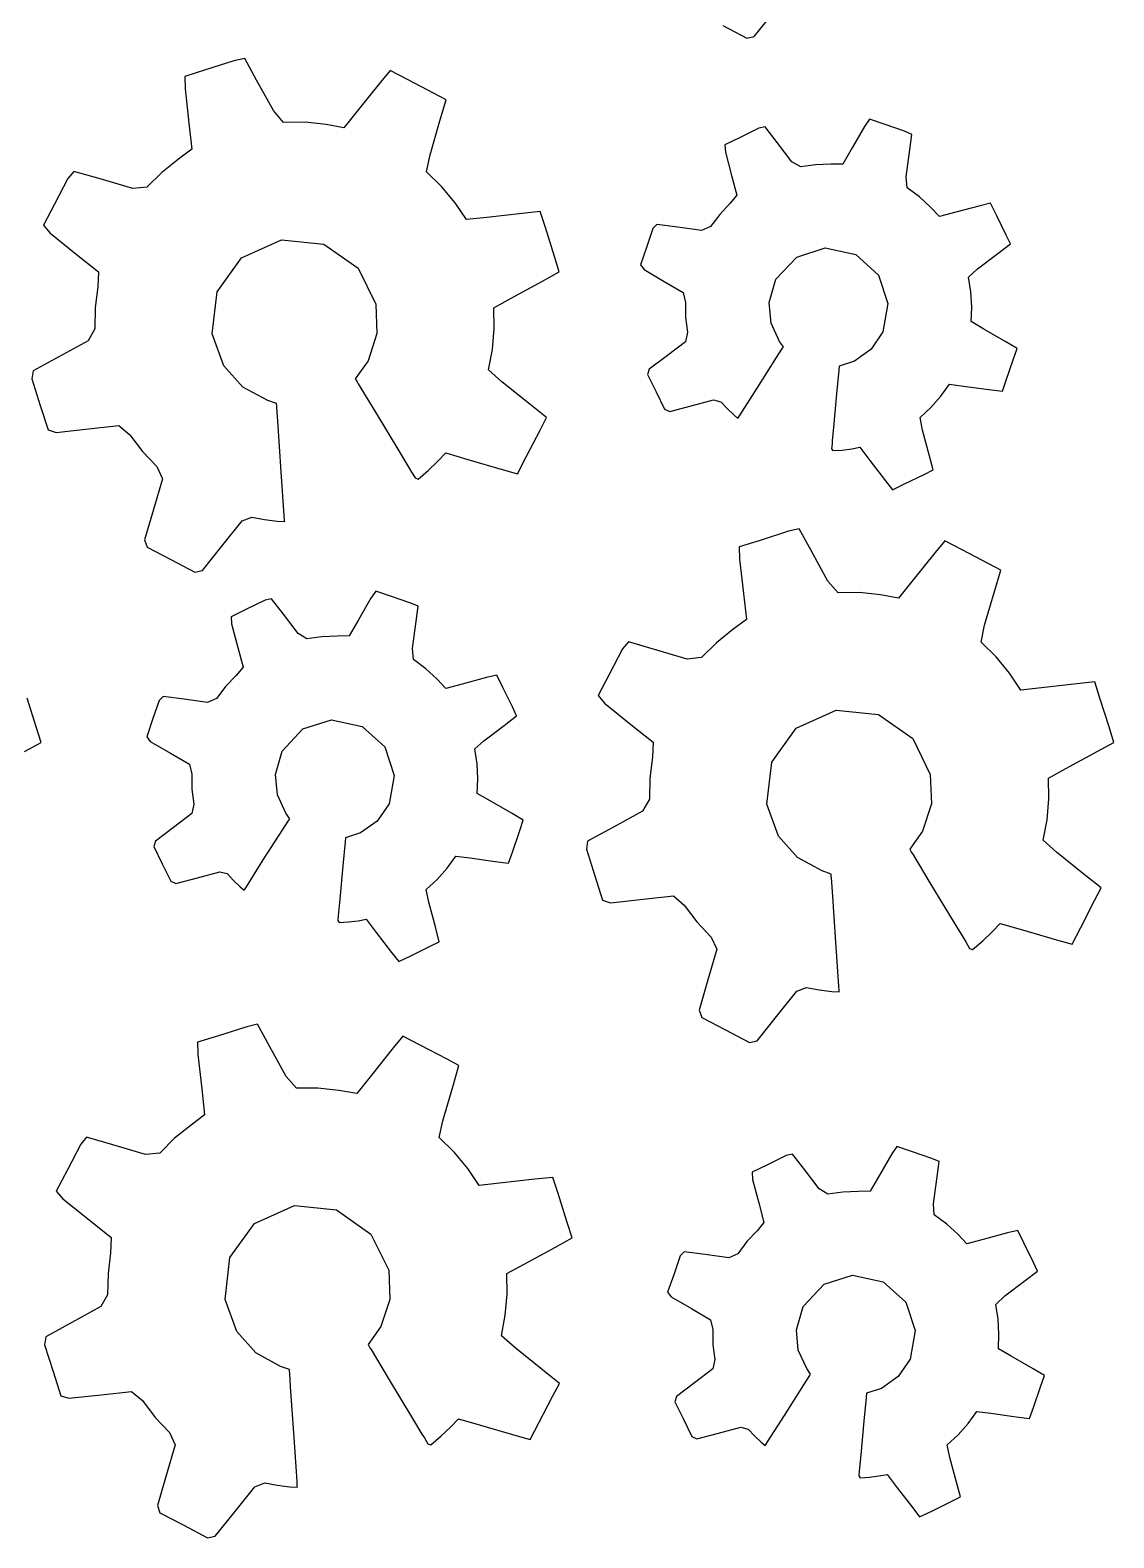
# Model space of a CAD drawing. Header units: metres. Extents: x 1466 to 1806, y 1326 to 1675.
# Drawn here: x 1553.9 to 1638, y 1326.5 to 1443.5 of the extents above; entities that cross this region are included whole.
import ezdxf

# ---------------------------------------------------------------- set-up
doc = ezdxf.new("R2010")
doc.units = ezdxf.units.M

msp = doc.modelspace()

# ---------------------------------------------------------------- linework, layer by layer
at = {"layer": 'COMPONENT0'}
for p, q in [((1610.11, 1443), (1611.63, 1444.89)), ((1607.66, 1443.85), (1609.52, 1442.88)), ((1609.52, 1442.88), (1610.11, 1443)), ((1569.71, 1441.11), (1567.52, 1440.41)), ((1570.56, 1441.3), (1569.71, 1441.11)), ((1571.48, 1439.61), (1570.56, 1441.3)), ((1567.52, 1440.41), (1565.9, 1439.91)), ((1565.9, 1439.91), (1565.93, 1438.95)), ((1572.78, 1437.25), (1571.48, 1439.61)), ((1581.1, 1439.47), (1579.39, 1437.35)), ((1581.85, 1440.37), (1581.1, 1439.47)), ((1583.19, 1439.67), (1581.85, 1440.37)), ((1585.27, 1438.59), (1583.19, 1439.67)), ((1565.93, 1438.95), (1566.22, 1436.29)), ((1586.19, 1438.09), (1585.27, 1438.59)), ((1573.58, 1436.34), (1572.78, 1437.25)), ((1579.39, 1437.35), (1578.25, 1435.93)), ((1585.71, 1436.45), (1586.19, 1438.09)), ((1566.22, 1436.29), (1566.45, 1434.27)), ((1575.24, 1436.35), (1573.58, 1436.34)), ((1576.87, 1436.17), (1575.24, 1436.35)), ((1578.25, 1435.93), (1576.87, 1436.17)), ((1584.94, 1433.82), (1585.71, 1436.45)), ((1610.46, 1435.88), (1609.02, 1435.17)), ((1610.96, 1436), (1610.46, 1435.88)), ((1611.88, 1434.79), (1610.96, 1436)), ((1618.67, 1436.02), (1617.7, 1434.36)), ((1619.06, 1436.58), (1618.67, 1436.02)), ((1620.2, 1436.19), (1619.06, 1436.58)), ((1621.77, 1435.66), (1620.2, 1436.19)), ((1609.02, 1435.17), (1607.83, 1434.59)), ((1613.03, 1433.28), (1611.88, 1434.79)), ((1622.34, 1435.41), (1621.77, 1435.66)), ((1622.15, 1434.04), (1622.34, 1435.41)), ((1566.45, 1434.27), (1565.41, 1433.48)), ((1584.67, 1432.5), (1584.94, 1433.82)), ((1607.83, 1434.59), (1607.86, 1434.03)), ((1607.86, 1434.03), (1608.34, 1432.22)), ((1617.7, 1434.36), (1616.98, 1433.11)), ((1621.89, 1432.12), (1622.15, 1434.04)), ((1557.3, 1432.54), (1556.83, 1431.99)), ((1559.33, 1431.95), (1557.3, 1432.54)), ((1564.13, 1432.45), (1562.96, 1431.31)), ((1565.41, 1433.48), (1564.13, 1432.45)), ((1585.84, 1431.37), (1584.67, 1432.5)), ((1613.71, 1432.88), (1613.03, 1433.28)), ((1614.86, 1433.04), (1613.71, 1432.88)), ((1616.04, 1433.09), (1614.86, 1433.04)), ((1616.98, 1433.11), (1616.04, 1433.09)), ((1556.83, 1431.99), (1555.8, 1430)), ((1561.87, 1431.2), (1559.33, 1431.95)), ((1562.96, 1431.31), (1561.87, 1431.2)), ((1586.88, 1430.1), (1585.84, 1431.37)), ((1608.34, 1432.22), (1608.75, 1430.69)), ((1621.97, 1431.27), (1621.89, 1432.12)), ((1622.93, 1430.56), (1621.97, 1431.27)), ((1555.8, 1430), (1554.94, 1428.36)), ((1587.76, 1428.79), (1586.88, 1430.1)), ((1608.22, 1430.04), (1607.42, 1429.19)), ((1608.75, 1430.69), (1608.22, 1430.04)), ((1623.79, 1429.77), (1622.93, 1430.56)), ((1628.45, 1430.07), (1627.63, 1429.87)), ((1628.93, 1429.1), (1628.45, 1430.07)), ((1589.35, 1428.97), (1587.76, 1428.79)), ((1592.09, 1429.27), (1589.35, 1428.97)), ((1593.49, 1429.42), (1592.09, 1429.27)), ((1593.89, 1428.17), (1593.49, 1429.42)), ((1607.42, 1429.19), (1606.7, 1428.26)), ((1624.49, 1429.03), (1623.79, 1429.77)), ((1625.75, 1429.37), (1624.49, 1429.03)), ((1627.63, 1429.87), (1625.75, 1429.37)), ((1629.66, 1427.59), (1628.93, 1429.1)), ((1554.94, 1428.36), (1555.44, 1427.76)), ((1555.44, 1427.76), (1557.48, 1426.12)), ((1594.59, 1425.93), (1593.89, 1428.17)), ((1602.23, 1428.1), (1601.73, 1426.63)), ((1602.55, 1428.42), (1602.23, 1428.1)), ((1604.18, 1428.2), (1602.55, 1428.42)), ((1606, 1427.95), (1604.18, 1428.2)), ((1606.7, 1428.26), (1606, 1427.95)), ((1570.32, 1425.84), (1573.42, 1427.23)), ((1573.42, 1427.23), (1576.7, 1426.9)), ((1576.7, 1426.9), (1579.36, 1425.03)), ((1601.73, 1426.63), (1601.27, 1425.28)), ((1613.4, 1425.89), (1615.62, 1426.6)), ((1615.62, 1426.6), (1618, 1426.08)), ((1629.01, 1426.16), (1629.98, 1426.91)), ((1629.98, 1426.91), (1629.66, 1427.59)), ((1557.48, 1426.12), (1559.21, 1424.74)), ((1568.41, 1423.2), (1570.32, 1425.84)), ((1594.97, 1424.73), (1594.59, 1425.93)), ((1611.79, 1424.16), (1613.4, 1425.89)), ((1618, 1426.08), (1619.75, 1424.49)), ((1627.44, 1424.97), (1629.01, 1426.16)), ((1559.21, 1424.74), (1559.15, 1423.58)), ((1579.36, 1425.03), (1580.73, 1422.23)), ((1593.68, 1424.02), (1594.97, 1424.73)), ((1601.27, 1425.28), (1601.55, 1424.91)), ((1601.55, 1424.91), (1603.12, 1424)), ((1611.26, 1422.35), (1611.79, 1424.16)), ((1619.75, 1424.49), (1620.48, 1422.28)), ((1626.73, 1424.33), (1627.44, 1424.97)), ((1626.92, 1423.18), (1626.73, 1424.33)), ((1559.15, 1423.58), (1558.95, 1421.96)), ((1568.04, 1419.93), (1568.41, 1423.2)), ((1591.25, 1422.69), (1593.68, 1424.02)), ((1603.12, 1424), (1604.59, 1423.14)), ((1604.59, 1423.14), (1604.76, 1422.37)), ((1626.98, 1422.01), (1626.92, 1423.18)), ((1558.95, 1421.96), (1558.93, 1420.32)), ((1580.73, 1422.23), (1580.82, 1419.95)), ((1589.9, 1421.95), (1591.25, 1422.69)), ((1589.93, 1420.34), (1589.9, 1421.95)), ((1604.76, 1422.37), (1604.78, 1421.2)), ((1611.41, 1420.76), (1611.26, 1422.35)), ((1620.48, 1422.28), (1620.09, 1420.08)), ((1626.93, 1420.88), (1626.98, 1422.01)), ((1604.78, 1421.2), (1604.92, 1420.05)), ((1612.07, 1419.34), (1611.41, 1420.76)), ((1627.92, 1420.3), (1626.93, 1420.88)), ((1558.93, 1420.32), (1558.4, 1419.39)), ((1568.94, 1417.45), (1568.04, 1419.93)), ((1580.82, 1419.95), (1580.13, 1417.84)), ((1589.79, 1418.72), (1589.93, 1420.34)), ((1604.92, 1420.05), (1604.77, 1419.31)), ((1620.09, 1420.08), (1619.17, 1418.74)), ((1629.63, 1419.31), (1627.92, 1420.3)), ((1558.4, 1419.39), (1556.14, 1418.15)), ((1589.48, 1417.14), (1589.79, 1418.72)), ((1604.77, 1419.31), (1603.36, 1418.24)), ((1611.84, 1418.09), (1612.25, 1418.73)), ((1612.37, 1418.91), (1612.07, 1419.34)), ((1612.25, 1418.73), (1612.3, 1418.81)), ((1612.3, 1418.81), (1612.37, 1418.91)), ((1619.17, 1418.74), (1617.88, 1417.81)), ((1630.5, 1418.8), (1629.63, 1419.31)), ((1630.2, 1417.91), (1630.5, 1418.8)), ((1556.14, 1418.15), (1554.13, 1417.05)), ((1570.42, 1415.8), (1568.94, 1417.45)), ((1580.13, 1417.84), (1579.14, 1416.44)), ((1590.52, 1416.21), (1589.48, 1417.14)), ((1601.96, 1417.18), (1601.83, 1416.76)), ((1603.36, 1418.24), (1601.96, 1417.18)), ((1610.32, 1415.71), (1611.84, 1418.09)), ((1616.68, 1417.22), (1616.67, 1417.11)), ((1616.7, 1417.34), (1616.68, 1417.22)), ((1617.88, 1417.81), (1616.7, 1417.43)), ((1616.7, 1417.43), (1616.7, 1417.34)), ((1629.65, 1416.32), (1630.2, 1417.91)), ((1554.13, 1417.05), (1554.04, 1416.44)), ((1554.04, 1416.44), (1554.69, 1414.36)), ((1579.14, 1416.44), (1579.2, 1416.34)), ((1579.2, 1416.34), (1579.28, 1416.2)), ((1579.28, 1416.2), (1579.36, 1416.06)), ((1579.36, 1416.06), (1580.7, 1413.84)), ((1592.68, 1414.48), (1590.52, 1416.21)), ((1601.83, 1416.76), (1602.49, 1415.43)), ((1616.67, 1417.11), (1616.5, 1415.26)), ((1624.59, 1415.08), (1625.25, 1416.02)), ((1625.25, 1416.02), (1626.35, 1415.87)), ((1629.36, 1415.47), (1629.65, 1416.32)), ((1572.34, 1414.75), (1570.42, 1415.8)), ((1602.49, 1415.43), (1603.15, 1414.08)), ((1605.21, 1414.34), (1606.95, 1414.8)), ((1606.95, 1414.8), (1607.51, 1414.65)), ((1609.01, 1413.65), (1610.32, 1415.71)), ((1616.5, 1415.26), (1616.26, 1412.66)), ((1623.82, 1414.21), (1624.59, 1415.08)), ((1626.35, 1415.87), (1628.31, 1415.61)), ((1628.31, 1415.61), (1629.36, 1415.47)), ((1554.69, 1414.36), (1555.29, 1412.47)), ((1573.03, 1414.51), (1572.34, 1414.75)), ((1573.04, 1414.35), (1573.03, 1414.51)), ((1573.05, 1414.21), (1573.04, 1414.35)), ((1573.12, 1413.16), (1573.05, 1414.21)), ((1580.7, 1413.84), (1582.59, 1410.72)), ((1593.98, 1413.43), (1592.68, 1414.48)), ((1603.15, 1414.08), (1603.54, 1413.89)), ((1603.54, 1413.89), (1605.21, 1414.34)), ((1607.51, 1414.65), (1608, 1414.13)), ((1608, 1414.13), (1608.52, 1413.64)), ((1608.52, 1413.64), (1608.84, 1413.37)), ((1608.85, 1413.4), (1609.01, 1413.65)), ((1622.97, 1413.43), (1623.82, 1414.21)), ((1555.29, 1412.47), (1555.92, 1412.28)), ((1555.92, 1412.28), (1558.43, 1412.56)), ((1558.43, 1412.56), (1560.79, 1412.82)), ((1560.79, 1412.82), (1561.63, 1412.09)), ((1573.39, 1409.23), (1573.12, 1413.16)), ((1592.4, 1410.37), (1593.48, 1412.45)), ((1593.48, 1412.45), (1593.98, 1413.43)), ((1608.84, 1413.37), (1608.85, 1413.4)), ((1616.26, 1412.66), (1616.16, 1411.64)), ((1623.17, 1412.45), (1622.97, 1413.43)), ((1623.68, 1410.53), (1623.17, 1412.45)), ((1561.63, 1412.09), (1562.62, 1410.8)), ((1616.14, 1411.39), (1616.11, 1411.01)), ((1616.16, 1411.64), (1616.14, 1411.39)), ((1562.62, 1410.8), (1563.73, 1409.63)), ((1582.59, 1410.72), (1583.32, 1409.5)), ((1585.53, 1410.03), (1586.16, 1410.68)), ((1586.16, 1410.68), (1587.88, 1410.18)), ((1587.88, 1410.18), (1590.53, 1409.41)), ((1591.73, 1409.07), (1592.4, 1410.37)), ((1616.11, 1411.01), (1616.2, 1410.87)), ((1616.2, 1410.87), (1616.94, 1410.91)), ((1616.94, 1410.91), (1617.67, 1411.01)), ((1617.67, 1411.01), (1618.31, 1411.12)), ((1618.31, 1411.12), (1619.08, 1410.1)), ((1619.08, 1410.1), (1620.28, 1408.52)), ((1623.99, 1409.38), (1623.68, 1410.53)), ((1563.73, 1409.63), (1564.17, 1408.67)), ((1573.63, 1405.82), (1573.39, 1409.23)), ((1583.32, 1409.5), (1583.51, 1409.19)), ((1583.51, 1409.19), (1583.78, 1408.74)), ((1584.01, 1408.66), (1584.8, 1409.32)), ((1584.8, 1409.32), (1585.53, 1410.03)), ((1590.53, 1409.41), (1591.73, 1409.07)), ((1621.77, 1408.28), (1623.28, 1409.02)), ((1623.28, 1409.02), (1623.99, 1409.38)), ((1564.17, 1408.67), (1563.47, 1406.29)), ((1583.78, 1408.74), (1584.01, 1408.66)), ((1620.28, 1408.52), (1620.83, 1407.82)), ((1620.83, 1407.82), (1621.77, 1408.28)), ((1563.47, 1406.29), (1562.79, 1403.94)), ((1568.79, 1403.45), (1570.36, 1405.41)), ((1570.36, 1405.41), (1571.11, 1405.71)), ((1571.11, 1405.71), (1572.09, 1405.52)), ((1572.09, 1405.52), (1573.08, 1405.4)), ((1573.65, 1405.44), (1573.63, 1405.82)), ((1573.65, 1405.41), (1573.65, 1405.44)), ((1573.66, 1405.37), (1573.65, 1405.41)), ((1573.08, 1405.4), (1573.66, 1405.37)), ((1612.76, 1404.6), (1610.56, 1403.9)), ((1613.6, 1404.79), (1612.76, 1404.6)), ((1614.53, 1403.1), (1613.6, 1404.79)), ((1562.79, 1403.94), (1562.98, 1403.37)), ((1562.98, 1403.37), (1564.82, 1402.41)), ((1567.28, 1401.56), (1568.79, 1403.45)), ((1610.56, 1403.9), (1608.94, 1403.4)), ((1608.94, 1403.4), (1608.97, 1402.44)), ((1615.82, 1400.73), (1614.53, 1403.1)), ((1624.89, 1403.86), (1624.14, 1402.96)), ((1626.23, 1403.16), (1624.89, 1403.86)), ((1628.31, 1402.08), (1626.23, 1403.16)), ((1564.82, 1402.41), (1566.69, 1401.44)), ((1608.97, 1402.44), (1609.27, 1399.78)), ((1624.14, 1402.96), (1622.43, 1400.84)), ((1629.23, 1401.58), (1628.31, 1402.08)), ((1566.69, 1401.44), (1567.28, 1401.56)), ((1616.62, 1399.83), (1615.82, 1400.73)), ((1622.43, 1400.84), (1621.3, 1399.42)), ((1628.75, 1399.94), (1629.23, 1401.58)), ((1580.74, 1399.96), (1580.35, 1399.4)), ((1581.88, 1399.57), (1580.74, 1399.96)), ((1583.45, 1399.03), (1581.88, 1399.57)), ((1609.27, 1399.78), (1609.49, 1397.76)), ((1618.28, 1399.84), (1616.62, 1399.83)), ((1619.91, 1399.66), (1618.28, 1399.84)), ((1621.3, 1399.42), (1619.91, 1399.66)), ((1627.98, 1397.31), (1628.75, 1399.94)), ((1570.7, 1398.55), (1569.51, 1397.96)), ((1572.14, 1399.25), (1570.7, 1398.55)), ((1572.64, 1399.37), (1572.14, 1399.25)), ((1573.56, 1398.17), (1572.64, 1399.37)), ((1580.35, 1399.4), (1579.38, 1397.74)), ((1584.02, 1398.78), (1583.45, 1399.03)), ((1583.83, 1397.42), (1584.02, 1398.78)), ((1569.51, 1397.96), (1569.54, 1397.41)), ((1569.54, 1397.41), (1570.02, 1395.59)), ((1574.71, 1396.66), (1573.56, 1398.17)), ((1579.38, 1397.74), (1578.66, 1396.48)), ((1583.57, 1395.5), (1583.83, 1397.42)), ((1609.49, 1397.76), (1608.45, 1396.97)), ((1627.71, 1395.99), (1627.98, 1397.31)), ((1575.39, 1396.25), (1574.71, 1396.66)), ((1576.54, 1396.42), (1575.39, 1396.25)), ((1577.72, 1396.46), (1576.54, 1396.42)), ((1578.66, 1396.48), (1577.72, 1396.46)), ((1608.45, 1396.97), (1607.17, 1395.94)), ((1570.02, 1395.59), (1570.43, 1394.06)), ((1583.65, 1394.64), (1583.57, 1395.5)), ((1599.88, 1395.48), (1598.84, 1393.49)), ((1600.34, 1396.03), (1599.88, 1395.48)), ((1602.37, 1395.44), (1600.34, 1396.03)), ((1604.91, 1394.69), (1602.37, 1395.44)), ((1607.17, 1395.94), (1606, 1394.8)), ((1628.88, 1394.85), (1627.71, 1395.99)), ((1570.43, 1394.06), (1569.9, 1393.42)), ((1584.61, 1393.94), (1583.65, 1394.64)), ((1585.47, 1393.14), (1584.61, 1393.94)), ((1606, 1394.8), (1604.91, 1394.69)), ((1629.92, 1393.59), (1628.88, 1394.85)), ((1569.1, 1392.57), (1568.38, 1391.63)), ((1569.9, 1393.42), (1569.1, 1392.57)), ((1586.17, 1392.41), (1585.47, 1393.14)), ((1587.43, 1392.74), (1586.17, 1392.41)), ((1589.31, 1393.25), (1587.43, 1392.74)), ((1590.13, 1393.44), (1589.31, 1393.25)), ((1590.6, 1392.47), (1590.13, 1393.44)), ((1598.84, 1393.49), (1597.98, 1391.85)), ((1630.8, 1392.28), (1629.92, 1393.59)), ((1635.13, 1392.76), (1632.39, 1392.46)), ((1636.53, 1392.91), (1635.13, 1392.76)), ((1636.93, 1391.66), (1636.53, 1392.91)), ((1554.38, 1389.42), (1553.67, 1391.66)), ((1563.91, 1391.48), (1563.41, 1390)), ((1564.23, 1391.79), (1563.91, 1391.48)), ((1565.86, 1391.57), (1564.23, 1391.79)), ((1567.68, 1391.32), (1565.86, 1391.57)), ((1568.38, 1391.63), (1567.68, 1391.32)), ((1591.34, 1390.97), (1590.6, 1392.47)), ((1597.98, 1391.85), (1598.48, 1391.25)), ((1632.39, 1392.46), (1630.8, 1392.28)), ((1637.64, 1389.42), (1636.93, 1391.66)), ((1590.69, 1389.54), (1591.66, 1390.28)), ((1591.66, 1390.28), (1591.34, 1390.97)), ((1598.48, 1391.25), (1600.52, 1389.61)), ((1613.36, 1389.33), (1616.46, 1390.72)), ((1616.46, 1390.72), (1619.74, 1390.39)), ((1619.74, 1390.39), (1622.4, 1388.52)), ((1554.76, 1388.22), (1554.38, 1389.42)), ((1563.41, 1390), (1562.95, 1388.66)), ((1573.47, 1387.54), (1575.08, 1389.26)), ((1575.08, 1389.26), (1577.3, 1389.97)), ((1577.3, 1389.97), (1579.68, 1389.46)), ((1579.68, 1389.46), (1581.43, 1387.87)), ((1589.12, 1388.35), (1590.69, 1389.54)), ((1600.52, 1389.61), (1602.25, 1388.23)), ((1611.46, 1386.69), (1613.36, 1389.33)), ((1638.01, 1388.22), (1637.64, 1389.42)), ((1553.46, 1387.51), (1554.76, 1388.22)), ((1562.95, 1388.66), (1563.23, 1388.28)), ((1563.23, 1388.28), (1564.8, 1387.37)), ((1581.43, 1387.87), (1582.16, 1385.66)), ((1588.41, 1387.71), (1589.12, 1388.35)), ((1602.25, 1388.23), (1602.2, 1387.07)), ((1622.4, 1388.52), (1623.77, 1385.72)), ((1636.72, 1387.51), (1638.01, 1388.22)), ((1564.8, 1387.37), (1566.27, 1386.52)), ((1572.94, 1385.72), (1573.47, 1387.54)), ((1588.6, 1386.56), (1588.41, 1387.71)), ((1602.2, 1387.07), (1602, 1385.45)), ((1611.08, 1383.42), (1611.46, 1386.69)), ((1634.29, 1386.18), (1636.72, 1387.51)), ((1566.27, 1386.52), (1566.44, 1385.74)), ((1566.44, 1385.74), (1566.46, 1384.58)), ((1573.09, 1384.14), (1572.94, 1385.72)), ((1582.16, 1385.66), (1581.77, 1383.46)), ((1588.66, 1385.38), (1588.6, 1386.56)), ((1623.77, 1385.72), (1623.86, 1383.44)), ((1632.94, 1385.44), (1634.29, 1386.18)), ((1566.46, 1384.58), (1566.6, 1383.43)), ((1588.61, 1384.25), (1588.66, 1385.38)), ((1602, 1385.45), (1601.97, 1383.81)), ((1632.97, 1383.83), (1632.94, 1385.44)), ((1566.6, 1383.43), (1566.45, 1382.69)), ((1573.75, 1382.72), (1573.09, 1384.14)), ((1581.77, 1383.46), (1580.85, 1382.11)), ((1589.6, 1383.68), (1588.61, 1384.25)), ((1591.31, 1382.69), (1589.6, 1383.68)), ((1601.97, 1383.81), (1601.44, 1382.88)), ((1611.98, 1380.94), (1611.08, 1383.42)), ((1623.86, 1383.44), (1623.17, 1381.33)), ((1632.83, 1382.21), (1632.97, 1383.83)), ((1566.45, 1382.69), (1565.03, 1381.61)), ((1573.52, 1381.47), (1573.93, 1382.1)), ((1574.05, 1382.29), (1573.75, 1382.72)), ((1573.93, 1382.1), (1573.98, 1382.19)), ((1573.98, 1382.19), (1574.05, 1382.29)), ((1580.85, 1382.11), (1579.55, 1381.19)), ((1592.18, 1382.18), (1591.31, 1382.69)), ((1591.88, 1381.29), (1592.18, 1382.18)), ((1601.44, 1382.88), (1599.18, 1381.64)), ((1632.52, 1380.62), (1632.83, 1382.21)), ((1565.03, 1381.61), (1563.64, 1380.55)), ((1572, 1379.09), (1573.52, 1381.47)), ((1579.55, 1381.19), (1578.38, 1380.8)), ((1591.33, 1379.69), (1591.88, 1381.29)), ((1599.18, 1381.64), (1597.17, 1380.54)), ((1613.46, 1379.29), (1611.98, 1380.94)), ((1623.17, 1381.33), (1622.18, 1379.93)), ((1563.64, 1380.55), (1563.51, 1380.14)), ((1563.51, 1380.14), (1564.16, 1378.8)), ((1578.35, 1380.49), (1578.18, 1378.63)), ((1578.36, 1380.6), (1578.35, 1380.49)), ((1578.37, 1380.71), (1578.36, 1380.6)), ((1578.38, 1380.8), (1578.37, 1380.71)), ((1591.04, 1378.84), (1591.33, 1379.69)), ((1597.17, 1380.54), (1597.08, 1379.93)), ((1597.08, 1379.93), (1597.73, 1377.85)), ((1622.18, 1379.93), (1622.24, 1379.83)), ((1622.24, 1379.83), (1622.32, 1379.68)), ((1622.32, 1379.68), (1622.4, 1379.55)), ((1633.56, 1379.7), (1632.52, 1380.62)), ((1635.72, 1377.97), (1633.56, 1379.7)), ((1564.16, 1378.8), (1564.83, 1377.45)), ((1570.69, 1377.02), (1572, 1379.09)), ((1578.18, 1378.63), (1577.94, 1376.04)), ((1586.27, 1378.46), (1586.93, 1379.4)), ((1586.93, 1379.4), (1588.03, 1379.25)), ((1588.03, 1379.25), (1589.99, 1378.98)), ((1589.99, 1378.98), (1591.04, 1378.84)), ((1615.38, 1378.24), (1613.46, 1379.29)), ((1622.4, 1379.55), (1623.74, 1377.33)), ((1564.83, 1377.45), (1565.22, 1377.27)), ((1565.22, 1377.27), (1566.89, 1377.71)), ((1566.89, 1377.71), (1568.63, 1378.18)), ((1568.63, 1378.18), (1569.19, 1378.03)), ((1569.19, 1378.03), (1569.68, 1377.5)), ((1569.68, 1377.5), (1570.2, 1377.01)), ((1584.64, 1376.8), (1585.5, 1377.58)), ((1585.5, 1377.58), (1586.27, 1378.46)), ((1597.73, 1377.85), (1598.33, 1375.96)), ((1616.07, 1378), (1615.38, 1378.24)), ((1616.08, 1377.84), (1616.07, 1378)), ((1616.09, 1377.7), (1616.08, 1377.84)), ((1616.17, 1376.65), (1616.09, 1377.7)), ((1623.74, 1377.33), (1625.63, 1374.21)), ((1637.02, 1376.92), (1635.72, 1377.97)), ((1570.2, 1377.01), (1570.51, 1376.75)), ((1570.51, 1376.75), (1570.53, 1376.78)), ((1570.53, 1376.78), (1570.69, 1377.02)), ((1584.85, 1375.82), (1584.64, 1376.8)), ((1601.47, 1376.05), (1603.83, 1376.31)), ((1603.83, 1376.31), (1604.67, 1375.58)), ((1616.43, 1372.71), (1616.17, 1376.65)), ((1636.52, 1375.94), (1637.02, 1376.92)), ((1577.84, 1375.02), (1577.82, 1374.76)), ((1577.94, 1376.04), (1577.84, 1375.02)), ((1585.36, 1373.91), (1584.85, 1375.82)), ((1598.33, 1375.96), (1598.96, 1375.77)), ((1598.96, 1375.77), (1601.47, 1376.05)), ((1604.67, 1375.58), (1605.66, 1374.29)), ((1635.44, 1373.86), (1636.52, 1375.94)), ((1577.82, 1374.76), (1577.79, 1374.39)), ((1577.79, 1374.39), (1577.88, 1374.24)), ((1577.88, 1374.24), (1578.62, 1374.29)), ((1578.62, 1374.29), (1579.35, 1374.38)), ((1579.35, 1374.38), (1579.99, 1374.49)), ((1579.99, 1374.49), (1580.76, 1373.47)), ((1585.66, 1372.75), (1585.36, 1373.91)), ((1605.66, 1374.29), (1606.77, 1373.11)), ((1625.63, 1374.21), (1626.36, 1372.99)), ((1628.57, 1373.52), (1629.2, 1374.17)), ((1629.2, 1374.17), (1630.92, 1373.67)), ((1634.77, 1372.56), (1635.44, 1373.86)), ((1580.76, 1373.47), (1581.96, 1371.9)), ((1584.96, 1372.4), (1585.66, 1372.75)), ((1606.77, 1373.11), (1607.21, 1372.16)), ((1616.67, 1369.3), (1616.43, 1372.71)), ((1626.36, 1372.99), (1626.55, 1372.68)), ((1626.55, 1372.68), (1626.82, 1372.23)), ((1627.05, 1372.15), (1627.84, 1372.81)), ((1627.84, 1372.81), (1628.57, 1373.52)), ((1630.92, 1373.67), (1633.57, 1372.89)), ((1633.57, 1372.89), (1634.77, 1372.56)), ((1581.96, 1371.9), (1582.51, 1371.2)), ((1582.51, 1371.2), (1583.45, 1371.66)), ((1583.45, 1371.66), (1584.96, 1372.4)), ((1607.21, 1372.16), (1606.51, 1369.78)), ((1626.82, 1372.23), (1627.05, 1372.15)), ((1606.51, 1369.78), (1605.83, 1367.43)), ((1613.4, 1368.9), (1614.15, 1369.2)), ((1614.15, 1369.2), (1615.13, 1369.01)), ((1616.69, 1368.93), (1616.67, 1369.3)), ((1611.83, 1366.94), (1613.4, 1368.9)), ((1615.13, 1369.01), (1616.12, 1368.89)), ((1616.12, 1368.89), (1616.7, 1368.86)), ((1616.69, 1368.9), (1616.69, 1368.93)), ((1616.7, 1368.86), (1616.69, 1368.9)), ((1605.83, 1367.43), (1606.03, 1366.86)), ((1606.03, 1366.86), (1607.86, 1365.9)), ((1610.32, 1365.05), (1611.83, 1366.94)), ((1570.71, 1366.14), (1568.51, 1365.45)), ((1571.55, 1366.34), (1570.71, 1366.14)), ((1572.48, 1364.65), (1571.55, 1366.34)), ((1607.86, 1365.9), (1609.73, 1364.93)), ((1568.51, 1365.45), (1566.89, 1364.94)), ((1566.89, 1364.94), (1566.92, 1363.99)), ((1573.77, 1362.28), (1572.48, 1364.65)), ((1582.09, 1364.51), (1580.39, 1362.38)), ((1582.84, 1365.41), (1582.09, 1364.51)), ((1584.18, 1364.71), (1582.84, 1365.41)), ((1586.26, 1363.63), (1584.18, 1364.71)), ((1609.73, 1364.93), (1610.32, 1365.05)), ((1566.92, 1363.99), (1567.22, 1361.32)), ((1587.18, 1363.13), (1586.26, 1363.63)), ((1574.57, 1361.38), (1573.77, 1362.28)), ((1580.39, 1362.38), (1579.25, 1360.96)), ((1586.7, 1361.48), (1587.18, 1363.13)), ((1567.22, 1361.32), (1567.44, 1359.31)), ((1576.23, 1361.38), (1574.57, 1361.38)), ((1577.86, 1361.21), (1576.23, 1361.38)), ((1579.25, 1360.96), (1577.86, 1361.21)), ((1585.93, 1358.85), (1586.7, 1361.48)), ((1567.44, 1359.31), (1566.41, 1358.52)), ((1585.66, 1357.54), (1585.93, 1358.85)), ((1558.29, 1357.58), (1557.83, 1357.03)), ((1560.32, 1356.98), (1558.29, 1357.58)), ((1565.12, 1357.49), (1563.96, 1356.34)), ((1566.41, 1358.52), (1565.12, 1357.49)), ((1586.83, 1356.4), (1585.66, 1357.54)), ((1557.83, 1357.03), (1556.79, 1355.03)), ((1562.86, 1356.24), (1560.32, 1356.98)), ((1563.96, 1356.34), (1562.86, 1356.24)), ((1587.87, 1355.14), (1586.83, 1356.4)), ((1613.08, 1356.27), (1612.58, 1356.15)), ((1614, 1355.07), (1613.08, 1356.27)), ((1620.78, 1356.29), (1619.82, 1354.63)), ((1621.17, 1356.86), (1620.78, 1356.29)), ((1622.32, 1356.46), (1621.17, 1356.86)), ((1623.88, 1355.93), (1622.32, 1356.46)), ((1588.75, 1353.83), (1587.87, 1355.14)), ((1611.13, 1355.44), (1609.94, 1354.86)), ((1612.58, 1356.15), (1611.13, 1355.44)), ((1624.45, 1355.68), (1623.88, 1355.93)), ((1624.27, 1354.31), (1624.45, 1355.68)), ((1556.79, 1355.03), (1555.93, 1353.39)), ((1590.34, 1354), (1588.75, 1353.83)), ((1593.08, 1354.31), (1590.34, 1354)), ((1594.48, 1354.46), (1593.08, 1354.31)), ((1594.88, 1353.21), (1594.48, 1354.46)), ((1609.94, 1354.86), (1609.98, 1354.3)), ((1609.98, 1354.3), (1610.46, 1352.49)), ((1615.15, 1353.56), (1614, 1355.07)), ((1619.82, 1354.63), (1619.09, 1353.38)), ((1624.01, 1352.4), (1624.27, 1354.31)), ((1555.93, 1353.39), (1556.43, 1352.79)), ((1556.43, 1352.79), (1558.48, 1351.16)), ((1595.59, 1350.96), (1594.88, 1353.21)), ((1615.82, 1353.15), (1615.15, 1353.56)), ((1616.98, 1353.32), (1615.82, 1353.15)), ((1618.16, 1353.36), (1616.98, 1353.32)), ((1619.09, 1353.38), (1618.16, 1353.36)), ((1571.31, 1350.88), (1574.41, 1352.27)), ((1574.41, 1352.27), (1577.69, 1351.94)), ((1577.69, 1351.94), (1580.35, 1350.06)), ((1610.46, 1352.49), (1610.86, 1350.96)), ((1624.08, 1351.54), (1624.01, 1352.4)), ((1558.48, 1351.16), (1560.2, 1349.78)), ((1569.41, 1348.24), (1571.31, 1350.88)), ((1595.97, 1349.76), (1595.59, 1350.96)), ((1610.86, 1350.96), (1610.34, 1350.31)), ((1625.04, 1350.83), (1624.08, 1351.54)), ((1625.91, 1350.04), (1625.04, 1350.83)), ((1560.2, 1349.78), (1560.15, 1348.61)), ((1580.35, 1350.06), (1581.73, 1347.26)), ((1594.67, 1349.05), (1595.97, 1349.76)), ((1609.54, 1349.47), (1608.82, 1348.53)), ((1610.34, 1350.31), (1609.54, 1349.47)), ((1626.6, 1349.31), (1625.91, 1350.04)), ((1627.86, 1349.64), (1626.6, 1349.31)), ((1629.75, 1350.14), (1627.86, 1349.64)), ((1630.57, 1350.34), (1629.75, 1350.14)), ((1631.04, 1349.37), (1630.57, 1350.34)), ((1631.78, 1347.86), (1631.04, 1349.37)), ((1560.15, 1348.61), (1559.95, 1347)), ((1569.03, 1344.97), (1569.41, 1348.24)), ((1592.25, 1347.73), (1594.67, 1349.05)), ((1604.35, 1348.37), (1603.85, 1346.9)), ((1604.66, 1348.69), (1604.35, 1348.37)), ((1606.29, 1348.47), (1604.66, 1348.69)), ((1608.12, 1348.22), (1606.29, 1348.47)), ((1608.82, 1348.53), (1608.12, 1348.22)), ((1559.95, 1347), (1559.92, 1345.35)), ((1581.73, 1347.26), (1581.81, 1344.99)), ((1590.89, 1346.99), (1592.25, 1347.73)), ((1590.92, 1345.38), (1590.89, 1346.99)), ((1603.85, 1346.9), (1603.38, 1345.56)), ((1631.12, 1346.44), (1632.1, 1347.18)), ((1632.1, 1347.18), (1631.78, 1347.86)), ((1613.91, 1344.43), (1615.52, 1346.16)), ((1615.52, 1346.16), (1617.74, 1346.87)), ((1617.74, 1346.87), (1620.11, 1346.35)), ((1620.11, 1346.35), (1621.86, 1344.77)), ((1629.56, 1345.25), (1631.12, 1346.44)), ((1559.92, 1345.35), (1559.39, 1344.43)), ((1569.94, 1342.49), (1569.03, 1344.97)), ((1581.81, 1344.99), (1581.12, 1342.88)), ((1590.78, 1343.76), (1590.92, 1345.38)), ((1603.38, 1345.56), (1603.66, 1345.18)), ((1603.66, 1345.18), (1605.23, 1344.27)), ((1621.86, 1344.77), (1622.6, 1342.56)), ((1628.85, 1344.6), (1629.56, 1345.25)), ((1629.03, 1343.45), (1628.85, 1344.6)), ((1559.39, 1344.43), (1557.13, 1343.19)), ((1590.48, 1342.17), (1590.78, 1343.76)), ((1605.23, 1344.27), (1606.7, 1343.41)), ((1606.7, 1343.41), (1606.88, 1342.64)), ((1613.38, 1342.62), (1613.91, 1344.43)), ((1629.1, 1342.28), (1629.03, 1343.45)), ((1557.13, 1343.19), (1555.12, 1342.09)), ((1571.41, 1340.84), (1569.94, 1342.49)), ((1581.12, 1342.88), (1580.13, 1341.48)), ((1606.88, 1342.64), (1606.9, 1341.47)), ((1613.52, 1341.04), (1613.38, 1342.62)), ((1622.6, 1342.56), (1622.2, 1340.35)), ((1629.05, 1341.15), (1629.1, 1342.28)), ((1555.12, 1342.09), (1555.03, 1341.47)), ((1555.03, 1341.47), (1555.69, 1339.4)), ((1580.13, 1341.48), (1580.19, 1341.37)), ((1580.19, 1341.37), (1580.27, 1341.23)), ((1580.27, 1341.23), (1580.36, 1341.1)), ((1580.36, 1341.1), (1581.7, 1338.88)), ((1591.51, 1341.24), (1590.48, 1342.17)), ((1593.67, 1339.51), (1591.51, 1341.24)), ((1606.9, 1341.47), (1607.04, 1340.32)), ((1630.04, 1340.58), (1629.05, 1341.15)), ((1573.33, 1339.79), (1571.41, 1340.84)), ((1607.04, 1340.32), (1606.88, 1339.59)), ((1614.19, 1339.62), (1613.52, 1341.04)), ((1622.2, 1340.35), (1621.28, 1339.01)), ((1631.75, 1339.59), (1630.04, 1340.58)), ((1555.69, 1339.4), (1556.28, 1337.51)), ((1574.03, 1339.55), (1573.33, 1339.79)), ((1574.04, 1339.38), (1574.03, 1339.55)), ((1574.05, 1339.25), (1574.04, 1339.38)), ((1574.12, 1338.19), (1574.05, 1339.25)), ((1581.7, 1338.88), (1583.58, 1335.75)), ((1594.98, 1338.47), (1593.67, 1339.51)), ((1606.88, 1339.59), (1605.47, 1338.51)), ((1613.96, 1338.36), (1614.37, 1339)), ((1614.48, 1339.18), (1614.19, 1339.62)), ((1614.37, 1339), (1614.42, 1339.08)), ((1614.42, 1339.08), (1614.48, 1339.18)), ((1621.28, 1339.01), (1619.99, 1338.08)), ((1632.62, 1339.08), (1631.75, 1339.59)), ((1632.32, 1338.19), (1632.62, 1339.08)), ((1556.91, 1337.32), (1559.42, 1337.59)), ((1559.42, 1337.59), (1561.78, 1337.85)), ((1561.78, 1337.85), (1562.62, 1337.13)), ((1574.39, 1334.26), (1574.12, 1338.19)), ((1594.48, 1337.49), (1594.98, 1338.47)), ((1605.47, 1338.51), (1604.08, 1337.45)), ((1612.44, 1335.98), (1613.96, 1338.36)), ((1618.81, 1337.61), (1618.8, 1337.5)), ((1618.82, 1337.7), (1618.81, 1337.61)), ((1619.99, 1338.08), (1618.82, 1337.7)), ((1631.77, 1336.59), (1632.32, 1338.19)), ((1556.28, 1337.51), (1556.91, 1337.32)), ((1562.62, 1337.13), (1563.61, 1335.83)), ((1593.39, 1335.41), (1594.48, 1337.49)), ((1604.08, 1337.45), (1603.95, 1337.03)), ((1603.95, 1337.03), (1604.6, 1335.7)), ((1618.79, 1337.38), (1618.62, 1335.53)), ((1618.8, 1337.5), (1618.79, 1337.38)), ((1631.48, 1335.74), (1631.77, 1336.59)), ((1563.61, 1335.83), (1564.72, 1334.66)), ((1583.58, 1335.75), (1584.31, 1334.53)), ((1586.53, 1335.07), (1587.16, 1335.72)), ((1587.16, 1335.72), (1588.87, 1335.22)), ((1588.87, 1335.22), (1591.52, 1334.44)), ((1592.72, 1334.11), (1593.39, 1335.41)), ((1604.6, 1335.7), (1605.26, 1334.35)), ((1611.12, 1333.92), (1612.44, 1335.98)), ((1618.62, 1335.53), (1618.38, 1332.93)), ((1625.93, 1334.48), (1626.71, 1335.36)), ((1626.71, 1335.36), (1627.37, 1336.29)), ((1627.37, 1336.29), (1628.47, 1336.15)), ((1628.47, 1336.15), (1630.43, 1335.88)), ((1630.43, 1335.88), (1631.48, 1335.74)), ((1564.72, 1334.66), (1565.16, 1333.7)), ((1574.62, 1330.85), (1574.39, 1334.26)), ((1584.31, 1334.53), (1584.5, 1334.23)), ((1584.5, 1334.23), (1584.77, 1333.78)), ((1585, 1333.69), (1585.79, 1334.36)), ((1585.79, 1334.36), (1586.53, 1335.07)), ((1591.52, 1334.44), (1592.72, 1334.11)), ((1605.26, 1334.35), (1605.65, 1334.17)), ((1605.65, 1334.17), (1607.33, 1334.61)), ((1607.33, 1334.61), (1609.07, 1335.07)), ((1609.07, 1335.07), (1609.63, 1334.92)), ((1609.63, 1334.92), (1610.12, 1334.4)), ((1610.12, 1334.4), (1610.64, 1333.91)), ((1625.08, 1333.7), (1625.93, 1334.48)), ((1565.16, 1333.7), (1564.46, 1331.33)), ((1584.77, 1333.78), (1585, 1333.69)), ((1610.64, 1333.91), (1610.95, 1333.65)), ((1610.95, 1333.65), (1610.97, 1333.67)), ((1610.97, 1333.67), (1611.12, 1333.92)), ((1618.38, 1332.93), (1618.28, 1331.92)), ((1625.29, 1332.72), (1625.08, 1333.7)), ((1618.28, 1331.92), (1618.26, 1331.66)), ((1625.8, 1330.8), (1625.29, 1332.72)), ((1564.46, 1331.33), (1563.78, 1328.98)), ((1571.35, 1330.45), (1572.11, 1330.74)), ((1572.11, 1330.74), (1573.08, 1330.56)), ((1573.08, 1330.56), (1574.07, 1330.44)), ((1574.64, 1330.48), (1574.62, 1330.85)), ((1618.26, 1331.66), (1618.22, 1331.29)), ((1618.22, 1331.29), (1618.32, 1331.14)), ((1618.32, 1331.14), (1619.06, 1331.19)), ((1619.06, 1331.19), (1619.78, 1331.28)), ((1619.78, 1331.28), (1620.42, 1331.39)), ((1620.42, 1331.39), (1621.2, 1330.37)), ((1626.1, 1329.65), (1625.8, 1330.8)), ((1569.78, 1328.49), (1571.35, 1330.45)), ((1574.07, 1330.44), (1574.65, 1330.4)), ((1574.65, 1330.45), (1574.64, 1330.48)), ((1574.65, 1330.4), (1574.65, 1330.45)), ((1621.2, 1330.37), (1622.4, 1328.8)), ((1625.4, 1329.3), (1626.1, 1329.65)), ((1563.78, 1328.98), (1563.98, 1328.41)), ((1563.98, 1328.41), (1565.82, 1327.45)), ((1568.27, 1326.6), (1569.78, 1328.49)), ((1622.4, 1328.8), (1622.94, 1328.1)), ((1622.94, 1328.1), (1623.89, 1328.56)), ((1623.89, 1328.56), (1625.4, 1329.3)), ((1565.82, 1327.45), (1567.68, 1326.48)), ((1567.68, 1326.48), (1568.27, 1326.6))]:
    msp.add_line(p, q, dxfattribs=at)

doc.saveas('drawing.dxf')
